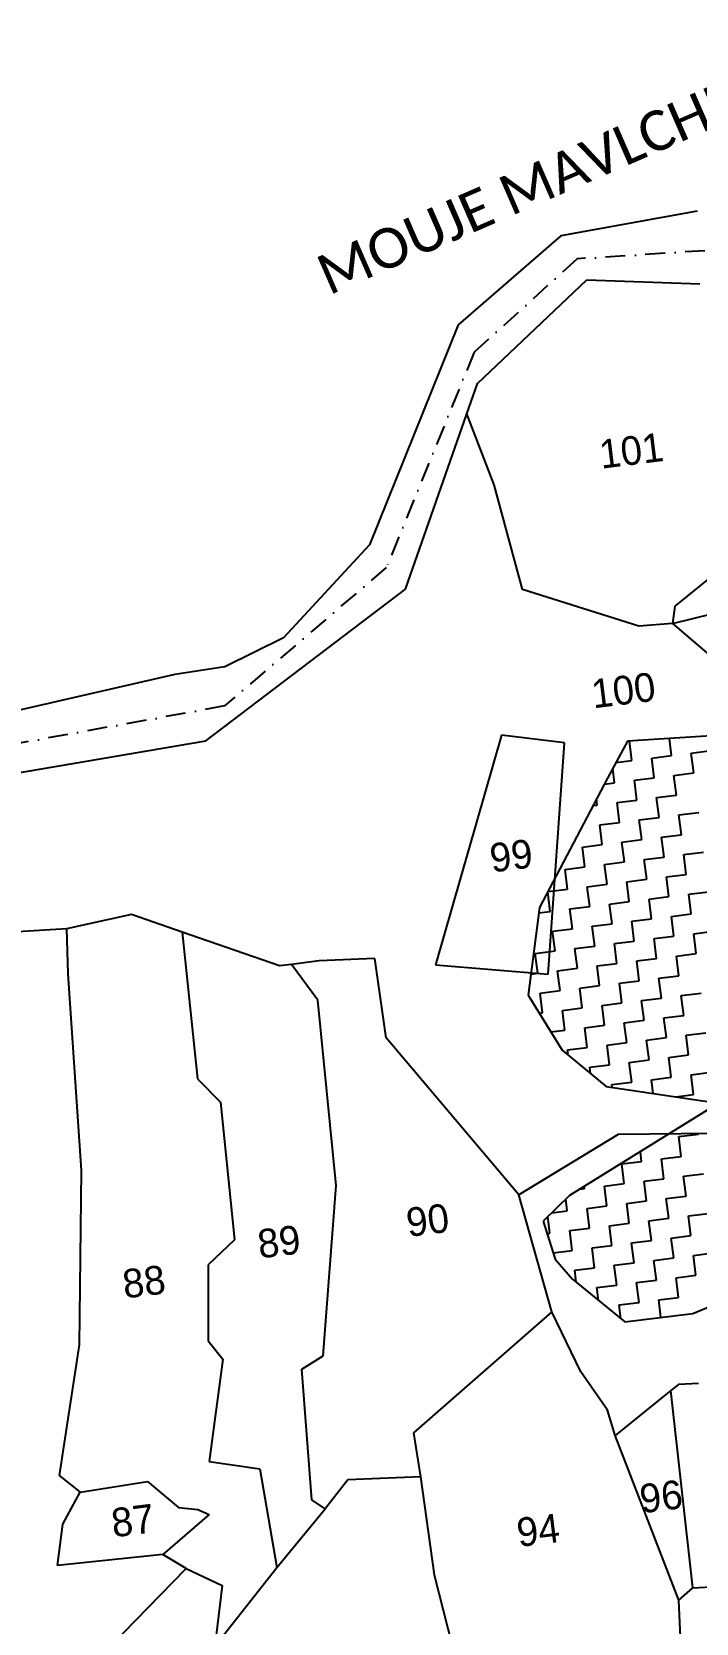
# Model space of a CAD drawing. Header units: metres. Extents: x 290108 to 292128, y 1990044 to 1991719.
# Drawn here: x 290922 to 291090.2, y 1991185.2 to 1991588 of the extents above; entities that cross this region are included whole.
import ezdxf
from ezdxf.enums import TextEntityAlignment as Align

# ---------------------------------------------------------------- set-up
doc = ezdxf.new("R2010")
doc.units = ezdxf.units.M
doc.header["$MEASUREMENT"] = 0
doc.linetypes.add('DASHDOT', pattern=[1, 0.5, -0.25, 0, -0.25])
for name, color, linetype in [('OFF', 1, 'Continuous'), ('POLY_HATCH', 12, 'Continuous'), ('POLY_PARCEL', 6, 'Continuous'), ('POLY_WATER', 4, 'Continuous'), ('TEXT_MAPOUT', 7, 'Continuous'), ('TEXT_PARCEL', 7, 'Continuous'), ('V_BOUND_STREAM_LINE', 7, 'DASHDOT')]:
    doc.layers.add(name, color=color, linetype=linetype)
doc.styles.add('Legend', font='calibri.ttf')
doc.styles.add('TEXT_MAP', font='')
doc.styles.get('TEXT_MAP').set_extended_font_data('Kruti Dev 050')

msp = doc.modelspace()

# ---------------------------------------------------------------- linework, layer by layer
at = {"layer": 'OFF'}
msp.add_line((291084.16, 1991438.23), (291115, 1991445.85), dxfattribs=at)
at = {"layer": 'POLY_HATCH'}
for p, q in [((291112.46, 1991410.96), (291072.77, 1991408.52)), ((291072.77, 1991408.52), (291067.69, 1991399.14)), ((291067.69, 1991399.14), (291050.51, 1991366.4)), ((291050.51, 1991366.4), (291047.65, 1991344.19)), ((291047.65, 1991344.19), (291056.26, 1991330.27)), ((291056.26, 1991330.27), (291067.4, 1991321.04)), ((291067.4, 1991321.04), (291095.8, 1991316.87)), ((291095.8, 1991316.87), (291058.09, 1991293.45)), ((291058.09, 1991293.45), (291051.4, 1991286.99)), ((291051.4, 1991286.99), (291054.47, 1991277.38)), ((291054.47, 1991277.38), (291058.85, 1991272.31)), ((291058.85, 1991272.31), (291072.07, 1991261.46)), ((291089.3, 1991263.6), (291110.69, 1991272.51)), ((291072.07, 1991261.46), (291089.3, 1991263.6))]:
    msp.add_line(p, q, dxfattribs=at)
at = {"layer": 'POLY_HATCH', "linetype": 'Continuous'}
for p, q in [((291083.9, 1991404.84), (291083.37, 1991409.17)), ((291073.88, 1991403.59), (291073.26, 1991408.55)), ((291078.89, 1991404.21), (291083.9, 1991404.84)), ((291088.92, 1991405.46), (291093.93, 1991406.09)), ((291089.54, 1991400.45), (291088.92, 1991405.46)), ((291069.49, 1991397.96), (291069.04, 1991401.63)), ((291069.83, 1991403.09), (291073.88, 1991403.59)), ((291079.52, 1991399.2), (291078.89, 1991404.21)), ((291066.9, 1991397.63), (291069.49, 1991397.96)), ((291074.5, 1991398.58), (291079.52, 1991399.2)), ((291075.13, 1991393.57), (291074.5, 1991398.58)), ((291084.53, 1991399.83), (291089.54, 1991400.45)), ((291085.15, 1991394.82), (291084.53, 1991399.83)), ((291065.11, 1991392.32), (291064.91, 1991393.86)), ((291070.12, 1991392.95), (291075.13, 1991393.57)), ((291070.74, 1991387.93), (291070.12, 1991392.95)), ((291080.14, 1991394.19), (291085.15, 1991394.82)), ((291080.76, 1991389.18), (291080.14, 1991394.19)), ((291064.04, 1991392.19), (291065.11, 1991392.32)), ((291075.75, 1991388.56), (291080.76, 1991389.18)), ((291085.77, 1991389.8), (291090.79, 1991390.43)), ((291086.4, 1991384.79), (291085.77, 1991389.8)), ((291065.73, 1991387.31), (291070.74, 1991387.93)), ((291066.35, 1991382.3), (291065.73, 1991387.31)), ((291076.38, 1991383.55), (291075.75, 1991388.56)), ((291081.39, 1991384.17), (291086.4, 1991384.79)), ((291061.34, 1991381.68), (291066.35, 1991382.3)), ((291061.96, 1991376.66), (291061.34, 1991381.68)), ((291071.36, 1991382.92), (291076.38, 1991383.55)), ((291071.99, 1991377.91), (291071.36, 1991382.92)), ((291082.01, 1991379.16), (291081.39, 1991384.17)), ((291056.95, 1991376.04), (291061.96, 1991376.66)), ((291066.98, 1991377.29), (291071.99, 1991377.91)), ((291067.6, 1991372.28), (291066.98, 1991377.29)), ((291077, 1991378.53), (291082.01, 1991379.16)), ((291077.62, 1991373.52), (291077, 1991378.53)), ((291087.02, 1991379.78), (291092.03, 1991380.4)), ((291087.64, 1991374.77), (291087.02, 1991379.78)), ((291057.58, 1991371.03), (291056.95, 1991376.04)), ((291072.61, 1991372.9), (291077.62, 1991373.52)), ((291073.23, 1991367.89), (291072.61, 1991372.9)), ((291082.63, 1991374.15), (291087.64, 1991374.77)), ((291083.26, 1991369.13), (291082.63, 1991374.15)), ((291053.19, 1991365.39), (291052.57, 1991370.33)), ((291052.62, 1991370.41), (291057.58, 1991371.03)), ((291062.59, 1991371.65), (291067.6, 1991372.28)), ((291063.21, 1991366.64), (291062.59, 1991371.65)), ((291078.25, 1991368.51), (291083.26, 1991369.13)), ((291078.87, 1991363.5), (291078.25, 1991368.51)), ((291088.27, 1991369.76), (291093.28, 1991370.38)), ((291088.89, 1991364.75), (291088.27, 1991369.76)), ((291050.34, 1991365.04), (291053.19, 1991365.39)), ((291058.2, 1991366.02), (291063.21, 1991366.64)), ((291058.82, 1991361.01), (291058.2, 1991366.02)), ((291068.22, 1991367.26), (291073.23, 1991367.89)), ((291068.85, 1991362.25), (291068.22, 1991367.26)), ((291083.88, 1991364.12), (291088.89, 1991364.75)), ((291053.81, 1991360.38), (291058.82, 1991361.01)), ((291063.83, 1991361.63), (291068.85, 1991362.25)), ((291064.46, 1991356.62), (291063.83, 1991361.63)), ((291073.86, 1991362.88), (291078.87, 1991363.5)), ((291074.48, 1991357.87), (291073.86, 1991362.88)), ((291084.5, 1991359.11), (291083.88, 1991364.12)), ((291054.44, 1991355.37), (291053.81, 1991360.38)), ((291059.45, 1991355.99), (291064.46, 1991356.62)), ((291069.47, 1991357.24), (291074.48, 1991357.87)), ((291070.09, 1991352.23), (291069.47, 1991357.24)), ((291079.49, 1991358.49), (291084.5, 1991359.11)), ((291080.12, 1991353.48), (291079.49, 1991358.49)), ((291089.52, 1991359.74), (291094.53, 1991360.36)), ((291090.14, 1991354.72), (291089.52, 1991359.74)), ((291049.42, 1991354.75), (291054.44, 1991355.37)), ((291050.05, 1991349.74), (291049.42, 1991354.75)), ((291060.07, 1991350.98), (291059.45, 1991355.99)), ((291075.1, 1991352.85), (291080.12, 1991353.48)), ((291075.73, 1991347.84), (291075.1, 1991352.85)), ((291085.13, 1991354.1), (291090.14, 1991354.72)), ((291085.75, 1991349.09), (291085.13, 1991354.1)), ((291048.34, 1991349.52), (291050.05, 1991349.74)), ((291055.06, 1991350.36), (291060.07, 1991350.98)), ((291055.68, 1991345.35), (291055.06, 1991350.36)), ((291065.08, 1991351.61), (291070.09, 1991352.23)), ((291065.7, 1991346.6), (291065.08, 1991351.61)), ((291080.74, 1991348.47), (291085.75, 1991349.09)), ((291081.36, 1991343.45), (291080.74, 1991348.47)), ((291050.67, 1991344.73), (291055.68, 1991345.35)), ((291051.29, 1991339.71), (291050.67, 1991344.73)), ((291060.69, 1991345.97), (291065.7, 1991346.6)), ((291061.32, 1991340.96), (291060.69, 1991345.97)), ((291070.72, 1991347.22), (291075.73, 1991347.84)), ((291071.34, 1991342.21), (291070.72, 1991347.22)), ((291086.37, 1991344.08), (291091.39, 1991344.7)), ((291056.31, 1991340.34), (291061.32, 1991340.96)), ((291056.93, 1991335.33), (291056.31, 1991340.34)), ((291066.33, 1991341.58), (291071.34, 1991342.21)), ((291066.95, 1991336.57), (291066.33, 1991341.58)), ((291076.35, 1991342.83), (291081.36, 1991343.45)), ((291076.97, 1991337.82), (291076.35, 1991342.83)), ((291087, 1991339.07), (291086.37, 1991344.08)), ((291050.48, 1991339.61), (291051.29, 1991339.71)), ((291061.94, 1991335.95), (291066.95, 1991336.57)), ((291071.96, 1991337.2), (291076.97, 1991337.82)), ((291072.59, 1991332.18), (291071.96, 1991337.2)), ((291081.99, 1991338.44), (291087, 1991339.07)), ((291082.61, 1991333.43), (291081.99, 1991338.44)), ((291053.4, 1991334.89), (291056.93, 1991335.33)), ((291062.56, 1991330.94), (291061.94, 1991335.95)), ((291077.6, 1991332.81), (291082.61, 1991333.43)), ((291078.22, 1991327.8), (291077.6, 1991332.81)), ((291087.62, 1991334.05), (291092.63, 1991334.68)), ((291088.24, 1991329.04), (291087.62, 1991334.05)), ((291057.55, 1991330.31), (291062.56, 1991330.94)), ((291057.71, 1991329.07), (291057.55, 1991330.31)), ((291067.58, 1991331.56), (291072.59, 1991332.18)), ((291068.2, 1991326.55), (291067.58, 1991331.56)), ((291083.23, 1991328.42), (291088.24, 1991329.04)), ((291083.86, 1991323.41), (291083.23, 1991328.42)), ((291063.19, 1991325.93), (291068.2, 1991326.55)), ((291063.38, 1991324.37), (291063.19, 1991325.93)), ((291073.21, 1991327.17), (291078.22, 1991327.8)), ((291073.83, 1991322.16), (291073.21, 1991327.17)), ((291088.87, 1991324.03), (291093.88, 1991324.66)), ((291068.82, 1991321.54), (291073.83, 1991322.16)), ((291068.91, 1991320.82), (291068.82, 1991321.54)), ((291078.85, 1991322.79), (291083.86, 1991323.41)), ((291079.28, 1991319.3), (291078.85, 1991322.79)), ((291089.49, 1991319.02), (291088.87, 1991324.03)), ((291084.98, 1991318.46), (291089.49, 1991319.02)), ((291085.73, 1991308.37), (291090.74, 1991309)), ((291086.35, 1991303.36), (291085.73, 1991308.37)), ((291076.33, 1991302.12), (291076.02, 1991304.59)), ((291071.32, 1991301.49), (291076.33, 1991302.12)), ((291071.94, 1991296.48), (291071.32, 1991301.49)), ((291081.34, 1991302.74), (291086.35, 1991303.36)), ((291081.96, 1991297.73), (291081.34, 1991302.74)), ((291066.93, 1991295.86), (291071.94, 1991296.48)), ((291076.95, 1991297.1), (291081.96, 1991297.73)), ((291077.57, 1991292.09), (291076.95, 1991297.1)), ((291086.97, 1991298.35), (291091.99, 1991298.98)), ((291087.6, 1991293.34), (291086.97, 1991298.35)), ((291057.53, 1991289.6), (291057.16, 1991292.55)), ((291060.73, 1991295.09), (291061.92, 1991295.23)), ((291061.92, 1991295.23), (291061.85, 1991295.78)), ((291067.55, 1991290.85), (291066.93, 1991295.86)), ((291072.56, 1991291.47), (291077.57, 1991292.09)), ((291082.59, 1991292.72), (291087.6, 1991293.34)), ((291083.21, 1991287.71), (291082.59, 1991292.72)), ((291053.14, 1991283.96), (291052.62, 1991288.17)), ((291053.59, 1991289.11), (291057.53, 1991289.6)), ((291062.54, 1991290.22), (291067.55, 1991290.85)), ((291063.16, 1991285.21), (291062.54, 1991290.22)), ((291073.19, 1991286.46), (291072.56, 1991291.47)), ((291088.22, 1991288.33), (291093.23, 1991288.95)), ((291088.84, 1991283.32), (291088.22, 1991288.33)), ((291052.39, 1991283.87), (291053.14, 1991283.96)), ((291058.15, 1991284.59), (291063.16, 1991285.21)), ((291058.78, 1991279.58), (291058.15, 1991284.59)), ((291068.17, 1991285.83), (291073.19, 1991286.46)), ((291068.8, 1991280.82), (291068.17, 1991285.83)), ((291078.2, 1991287.08), (291083.21, 1991287.71)), ((291078.82, 1991282.07), (291078.2, 1991287.08)), ((291063.79, 1991280.2), (291068.8, 1991280.82)), ((291064.41, 1991275.19), (291063.79, 1991280.2)), ((291073.81, 1991281.45), (291078.82, 1991282.07)), ((291074.43, 1991276.44), (291073.81, 1991281.45)), ((291083.83, 1991282.69), (291088.84, 1991283.32)), ((291084.46, 1991277.68), (291083.83, 1991282.69)), ((291053.96, 1991278.98), (291058.78, 1991279.58)), ((291069.42, 1991275.81), (291074.43, 1991276.44)), ((291079.44, 1991277.06), (291084.46, 1991277.68)), ((291080.07, 1991272.05), (291079.44, 1991277.06)), ((291089.47, 1991278.31), (291094.48, 1991278.93)), ((291090.09, 1991273.29), (291089.47, 1991278.31)), ((291059.4, 1991274.57), (291064.41, 1991275.19)), ((291059.77, 1991271.55), (291059.4, 1991274.57)), ((291070.05, 1991270.8), (291069.42, 1991275.81)), ((291075.06, 1991271.42), (291080.07, 1991272.05)), ((291085.08, 1991272.67), (291090.09, 1991273.29)), ((291085.7, 1991267.66), (291085.08, 1991272.67)), ((291065.03, 1991270.18), (291070.05, 1991270.8)), ((291065.44, 1991266.9), (291065.03, 1991270.18)), ((291075.68, 1991266.41), (291075.06, 1991271.42)), ((291070.67, 1991265.79), (291075.68, 1991266.41)), ((291071.11, 1991262.25), (291070.67, 1991265.79)), ((291080.69, 1991267.04), (291085.7, 1991267.66)), ((291081.24, 1991262.6), (291080.69, 1991267.04))]:
    msp.add_line(p, q, dxfattribs=at)
at = {"layer": 'POLY_PARCEL'}
for p, q in [((291038.99, 1991473.38), (291032.07, 1991491.33)), ((291046.22, 1991446.84), (291038.99, 1991473.38)), ((291099.04, 1991454.2), (291084.79, 1991442.62)), ((291075.61, 1991437.56), (291046.22, 1991446.84)), ((291084.79, 1991442.62), (291084.16, 1991438.23)), ((291084.16, 1991438.23), (291075.61, 1991437.56)), ((291084.16, 1991438.23), (291132.89, 1991396.47)), ((291040.88, 1991409.98), (291024.19, 1991351.85)), ((291056.82, 1991408.04), (291040.88, 1991409.98)), ((291052.72, 1991349.52), (291056.82, 1991408.04)), ((290947.19, 1991364.62), (290930.77, 1991361.01)), ((290960.03, 1991360.17), (290947.19, 1991364.62)), ((290930.77, 1991361.01), (290898.86, 1991359)), ((290930.77, 1991361.01), (290931.11, 1991349.55)), ((290960.03, 1991360.17), (290963.88, 1991323.02)), ((290984.7, 1991351.61), (290960.03, 1991360.17)), ((290994.74, 1991352.86), (290987.73, 1991351.98)), ((291008.79, 1991353.43), (290994.74, 1991352.86)), ((291011.67, 1991333.4), (291008.79, 1991353.43)), ((290931.11, 1991349.55), (290934.47, 1991299.78)), ((290987.73, 1991351.98), (290984.7, 1991351.61)), ((290994.35, 1991342.88), (290987.73, 1991351.98)), ((291024.19, 1991351.85), (291052.72, 1991349.52)), ((290999.01, 1991296.03), (290994.35, 1991342.88)), ((291045.25, 1991293.67), (291011.67, 1991333.4)), ((290963.88, 1991323.02), (290969.71, 1991317.08)), ((290969.71, 1991317.08), (290973.26, 1991282.24)), ((291070.41, 1991308.95), (291045.25, 1991293.67)), ((291094.31, 1991309.18), (291070.41, 1991308.95)), ((290934.47, 1991299.78), (290933.94, 1991255.69)), ((290995.74, 1991252.89), (290999.01, 1991296.03)), ((291053.59, 1991264.01), (291045.25, 1991293.67)), ((290973.26, 1991282.24), (290966.6, 1991275.92)), ((290966.6, 1991275.92), (290966.63, 1991256.72)), ((291053.59, 1991264.01), (291018.57, 1991233.39)), ((291060.97, 1991248.85), (291053.59, 1991264.01)), ((290966.63, 1991256.72), (290970.35, 1991252.08)), ((290933.94, 1991255.69), (290928.86, 1991222.61)), ((290970.35, 1991252.08), (290966.9, 1991226.17)), ((290990.29, 1991249.47), (290995.74, 1991252.89)), ((290992.82, 1991216.46), (290990.29, 1991249.47)), ((291067.67, 1991239.1), (291060.97, 1991248.85)), ((291083.77, 1991244.11), (291069.65, 1991232.68)), ((291085.69, 1991245.66), (291083.77, 1991244.11)), ((291089.31, 1991194.19), (291083.77, 1991244.11)), ((291090.76, 1991245.89), (291085.69, 1991245.66)), ((291069.65, 1991232.68), (291067.67, 1991239.1)), ((291018.57, 1991233.39), (291020.35, 1991222.24)), ((291085.79, 1991191.01), (291069.65, 1991232.68)), ((290966.9, 1991226.17), (290979.7, 1991224.24)), ((290979.7, 1991224.24), (290983.98, 1991199.29)), ((290928.86, 1991222.61), (290934.25, 1991218.41)), ((290934.25, 1991218.41), (290951.23, 1991221.06)), ((290951.23, 1991221.06), (290959.09, 1991214.47)), ((291002, 1991221.52), (290996.25, 1991214.14)), ((291020.35, 1991222.24), (291002, 1991221.52)), ((291020.35, 1991222.24), (291023.8, 1991197.41)), ((290929.85, 1991210.29), (290934.25, 1991218.41)), ((290996.25, 1991214.14), (290992.82, 1991216.46)), ((290966.88, 1991212.73), (290955.15, 1991202.62)), ((290959.09, 1991214.47), (290964.02, 1991214)), ((290964.02, 1991214), (290966.88, 1991212.73)), ((290983.98, 1991199.29), (290996.25, 1991214.14)), ((290928.44, 1991199.84), (290929.85, 1991210.29)), ((290955.15, 1991202.62), (290928.44, 1991199.84)), ((290961.01, 1991199.02), (290955.15, 1991202.62)), ((290932.22, 1991169.48), (290961.01, 1991199.02)), ((290961.01, 1991199.02), (290970.2, 1991194.76)), ((290968.32, 1991179.38), (290983.98, 1991199.29)), ((291023.8, 1991197.41), (291028.37, 1991179.55)), ((290970.2, 1991194.76), (290968.32, 1991179.38)), ((291085.79, 1991191.01), (291089.31, 1991194.19)), ((291089.31, 1991194.19), (291094, 1991194.38)), ((291086.93, 1991166.06), (291085.79, 1991191.01))]:
    msp.add_line(p, q, dxfattribs=at)
at = {"layer": 'POLY_WATER'}
for p, q in [((291090.38, 1991542.65), (291055.85, 1991536.4)), ((291055.85, 1991536.4), (291029.93, 1991513.87)), ((291034.77, 1991499.04), (291062.5, 1991525.23)), ((291062.5, 1991525.23), (291091.11, 1991524.28)), ((291029.93, 1991513.87), (291007.44, 1991458.15)), ((291032.07, 1991491.33), (291034.77, 1991499.04)), ((291016.53, 1991446.99), (291032.07, 1991491.33)), ((291007.44, 1991458.15), (290985.65, 1991434.66)), ((290966.01, 1991408.56), (291016.53, 1991446.99)), ((290985.65, 1991434.66), (290970.87, 1991427.34)), ((290958.17, 1991425.36), (290852.38, 1991401.1)), ((290970.87, 1991427.34), (290958.17, 1991425.36)), ((290855.48, 1991389.73), (290966.01, 1991408.56))]:
    msp.add_line(p, q, dxfattribs=at)
at = {"layer": 'V_BOUND_STREAM_LINE', "ltscale": 10}
for p, q in [((291060.04, 1991530.58), (291033.95, 1991506.95)), ((291092.34, 1991532.64), (291060.04, 1991530.58)), ((291033.95, 1991506.95), (291011.71, 1991452.44)), ((291011.71, 1991452.44), (290970.77, 1991417.39)), ((290970.77, 1991417.39), (290853.39, 1991396.13))]:
    msp.add_line(p, q, dxfattribs=at)

# ---------------------------------------------------------------- texts
at = {"layer": 'TEXT_MAPOUT', "style": 'Legend'}
msp.add_text('MOUJE MAVLCHI SHIV', height=10.1001, rotation=23.549, dxfattribs=at).set_placement((290997.15, 1991521.26))
at = {"layer": 'TEXT_PARCEL', "style": 'TEXT_MAP'}
for s, p in [('101', (291073.72, 1991482.06)), ('100', (291071.71, 1991421.39)), ('99', (291043.32, 1991379.51)), ('90', (291022.16, 1991287.25)), ('89', (290984.54, 1991281.8)), ('88', (290950.35, 1991271.67)), ('96', (291081.27, 1991217.29)), ('87', (290947.51, 1991211.2)), ('94', (291050.14, 1991208.76))]:
    msp.add_text(s, height=7.272, rotation=7.0915, dxfattribs=at).set_placement(p, align=Align.MIDDLE)

doc.saveas('drawing.dxf')
